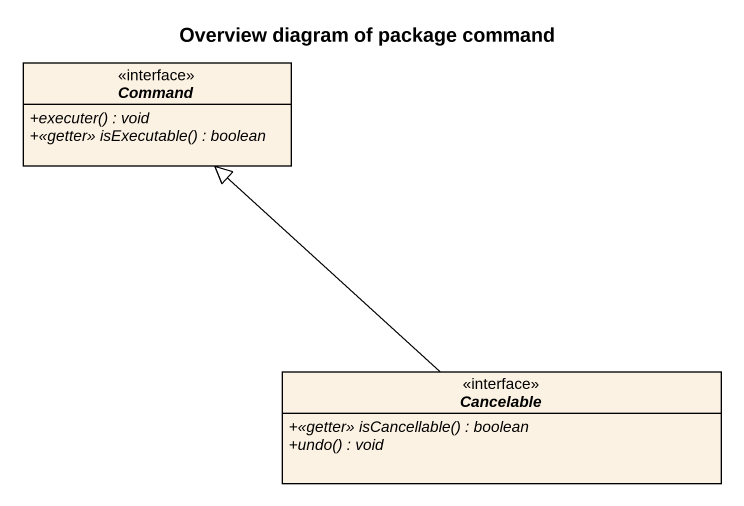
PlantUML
@startuml
title Overview diagram of package command
hide circle
hide empty members
skinparam classAttributeIconSize 0
interface Command {
  {abstract} +executer() : void
  {abstract} +<<getter>> isExecutable() : boolean
}
interface Cancelable {
  {abstract} +<<getter>> isCancellable() : boolean
  {abstract} +undo() : void
}
Cancelable -up-|> Command
@enduml
